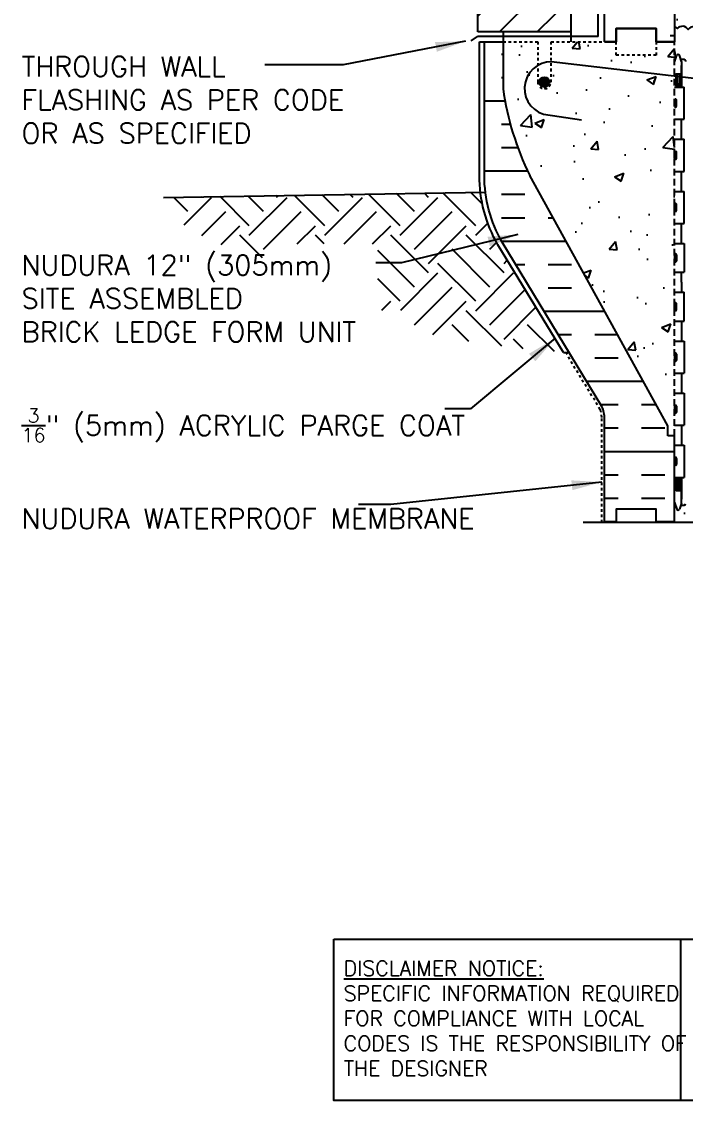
# Model space of a CAD drawing. Header units: inches. Extents: x 218.9 to 274.5, y 39.6 to 109.3.
# Drawn here: x 218.85 to 243.73, y 39.56 to 79.96 of the extents above; entities that cross this region are included whole.
import ezdxf

# ---------------------------------------------------------------- set-up
doc = ezdxf.new("R2010")
doc.units = ezdxf.units.IN
doc.header["$LTSCALE"] = 0.5
doc.header["$MEASUREMENT"] = 0
doc.linetypes.add('DASHED2', pattern=[0.375, 0.25, -0.125])
doc.linetypes.add('HIDDEN2', pattern=[0.1875, 0.125, -0.0625])
for name, color, linetype in [('HATCH', 12, 'Continuous'), ('Hidden2', 12, 'HIDDEN2'), ('line25', 2, 'Continuous'), ('LINE3', 3, 'Continuous'), ('LINE50', 5, 'Continuous'), ('LINE9', 9, 'Continuous'), ('TEXT', 4, 'Continuous'), ('Web_Edge', 9, 'Continuous')]:
    doc.layers.add(name, color=color, linetype=linetype)
doc.styles.add('DIM', font='romans.shx', dxfattribs={"width": 0.7})
doc.styles.add('ROMANS', font='romans.shx', dxfattribs={"height": 0.75})
doc.styles.get("Standard").update_dxf_attribs({"font": 'romans.shx', "height": 0.75})
doc.dimstyles.new('ext_12', dxfattribs={"dimscale": 12, "dimtxt": 0.09375, "dimasz": 0.09375, "dimexe": 0.09375, "dimexo": 0.0625, "dimgap": 0.0625, "dimtad": 1, "dimdec": 1, "dimzin": 3, "dimdsep": 46, "dimlunit": 4, "dimtxsty": 'DIM', "dimcen": 0.09, "dimdle": 0.09375, "dimclrt": 4, "dimadec": 0, "dimazin": 0, "dimtfac": 1, "dimtdec": 1, "dimtmove": 2, "dimatfit": 3, "dimfxl": 1, "dimfrac": 2, "dimtolj": 1, "dimtzin": 0, "dimarcsym": 0})
pattern_1 = [(49.99999999999999, (0, 0), (3.586300913003767, -0.3137606749129755), [0.375, -4.125]), (355, (0, 0), (-0.693756668065, 3.760960668500059), [0.3, -3.3]), (100.45144446, (0.298858405, -0.02614672), (2.89254423363556, 3.447199954843147), [0.3187009599999999, -3.505710559999999]), (46.18420000000001, (0, 1), (5.336206653357862, -0.8275964039653827), [0.5625, -6.1875]), (96.63563549, (0.444683725, 0.931033465), (4.673309728371142, 4.870593003872752), [0.47805171, -5.258568799999999]), (351.1841639899999, (0, 1), (4.673309725273866, 4.870593001349951), [0.45, -4.950000005]), (21, (0.5, 0.75), (2.984535260592308, -2.013094453326694), [0.375, -4.125]), (326.0000000000001, (0.5, 0.75), (1.216576659607909, 3.625750225234265), [0.3, -3.3]), (71.45144474, (0.74871127, 0.58224213), (4.201111883649856, 1.612655764031769), [0.31870095, -3.50571056]), (37.50000000000001, (0, 0), (0.06079927658645334, 1.664469269156557), [0, -3.26, 0, -3.35, 0, -3.3125]), (7.499999999999999, (0, 0), (1.315347687210743, 1.972058559411801), [0, -1.91, 0, -3.185, 0, -1.2625]), (327.5, (-1.115, 0), (2.669112180862045, -0.1127743586718988), [0, -1.25, 0, -3.9, 0, -5.175]), (317.5, (-1.615, 0), (2.915930846711931, 0.5005249116615886), [0, -1.625, 0, -2.59, 0, -3.675])]

msp = doc.modelspace()

# ---------------------------------------------------------------- hatches: boundary and pattern name
at = {"layer": 'HATCH'}
h = msp.add_hatch(dxfattribs=at)
h.set_pattern_fill('ANSI31', color=256, scale=8, style=0)
h.set_pattern_definition([(45, (145.1414514135328, -67.20772335434235), (-0.7071067811865475, 0.7071067811865476), [])])
h.paths.add_polyline_path([(239.444591536569, 81.81839651514055), (235.9445915365689, 81.81839651514055), (235.944591536569, 79.56839651514055), (239.444591536569, 79.56839651514055)])
h.paths.add_polyline_path([(239.4445915365689, 84.4433965151406), (235.9445915365689, 84.4433965151406), (235.9445915365689, 82.1933965151406), (239.444591536569, 82.1933965151406)])
h.paths.add_polyline_path([(239.444591536569, 87.06839651514066), (235.9445915365689, 87.0683965151406), (235.9445915365689, 84.8183965151406), (239.444591536569, 84.8183965151406)])
h.paths.add_polyline_path([(239.4445915365689, 89.69339651514066), (235.9445915365689, 89.69339651514066), (235.9445915365689, 87.44339651514066), (239.444591536569, 87.44339651514066)])
h.paths.add_polyline_path([(239.4445915365689, 92.31839651514066), (235.9445915365689, 92.31839651514066), (235.9445915365689, 90.06839651514066), (239.4445915365689, 90.06839651514069)])
h.paths.add_polyline_path([(239.4445915365689, 94.94339651514072), (235.9445915365689, 94.94339651514072), (235.9445915365689, 92.69339651514072), (239.444591536569, 92.69339651514075)])
h.paths.add_polyline_path([(239.444591536569, 97.56839651514072), (235.944591536569, 97.56839651514075), (235.9445915365689, 95.31839651514069), (239.4445915365689, 95.31839651514075)])
h.paths.add_polyline_path([(239.4445915365689, 100.1933965151407), (235.9445915365689, 100.1933965151407), (235.9445915365689, 97.94339651514072), (239.4445915365689, 97.94339651514072)])
h.paths.add_polyline_path([(239.4445915365689, 102.8183965151407), (235.9445915365689, 102.8183965151407), (235.9445915365689, 100.5683965151407), (239.444591536569, 100.5683965151408)])
h.paths.add_polyline_path([(239.4445915365689, 105.4433965151407), (235.9445915365689, 105.4433965151407), (235.9445915365689, 103.1933965151407), (239.4445915365689, 103.1933965151407)])
h.paths.add_polyline_path([(239.444591536569, 106.1933965151405), (235.9445915365689, 106.1933965151406), (235.9445915365689, 105.8183965151407), (239.4445915365689, 105.8183965151407)])
h = msp.add_hatch(dxfattribs=at)
h.set_pattern_fill('INSUL', color=256, scale=7, style=0)
h.set_pattern_definition([(0, (-2682.841990174915, -317.8161175475712), (0, 2.625), []), (0, (-2682.841990174915, -316.9411175475712), (0, 2.625), [0.875, -0.875]), (0, (-2682.841990174915, -316.0661175475712), (0, 2.625), [0.875, -0.875])])
h.paths.add_polyline_path([(240.694591536569, 79.19339651514049), (241.132091536569, 79.19339651514049), (241.132091536569, 79.69339651514049), (242.632091536569, 79.69339651514049), (242.632091536569, 79.19339651514049), (243.319591536569, 79.19339651514049), (243.319591536569, 97.19339651514049), (242.632091536569, 97.19339651514049), (242.632091536569, 97.69339651514049), (241.132091536569, 97.69339651514049), (241.132091536569, 97.19339651514049), (240.694591536569, 97.19339651514049)])
h = msp.add_hatch(dxfattribs=at)
h.set_pattern_fill('AR-CONC', color=256, scale=0.5)
h.set_pattern_definition(pattern_1)
h.paths.add_polyline_path([(251.5459225855831, 84.19887295166755, 0.9325150861376742), (251.5981124984431, 84.94522347744564), (251.7902834776383, 87.69339651514058), (243.8866158381149, 87.69339651514058, 0.2433069337959155), (243.6845441308109, 87.58597470158182), (243.6845441308109, 86.73839651513431), (243.6432843192588, 86.73839651513431), (243.6432843192589, 86.19339651514058), (243.3935128328833, 86.19339651514058), (243.3934763552072, 86.73839651513435), (243.319591536569, 86.73839651513437), (243.319591536569, 79.73059174471582, -0.3249626775368371), (243.426410319121, 79.69382037830259, -0.5205670499999971), (243.8330835824734, 79.65446281562463, -0.520567049999999), (244.2922305725863, 79.65446281562463, -0.5205670499999978), (244.8563257878956, 79.65446281562463, -0.5205670500000023), (245.341709930767, 79.65446281562463, -0.5205670499999988), (245.7352645212808, 79.6675819365786, -0.5205670499999985), (246.4174260558685, 79.6675819365786, -0.5205670500000017), (246.7847436865426, 79.6675819365786, -0.520567050000022), (246.9946395581787, 79.6675819365786, -0.520567049999985), (247.4275497813708, 79.6675819365786, -0.5205670500000068), (247.9522893640017, 79.6675819365786, -0.5205670500000008), (248.5163843863921, 79.6675819365786, -0.5205670499999944), (248.9492946095842, 79.6675819365786, -0.3967157403534153), (249.3685349771862, 79.75457023183493, -0.3967157403533861), (249.7877753447882, 79.6675819365786, -0.5205670499999914), (250.2206855679803, 79.6675819365786, -0.5205670500000094), (250.7847805903707, 79.6675819365786, -0.2781505432113872), (251.087159404631, 79.8016543512691, -0.5486211595601466), (251.257091536569, 80.06839651514049), (251.4209825020615, 82.41214651514052)])
h.paths.add_polyline_path([(255.0968994179207, 86.19339651514044), (255.0968994179207, 87.69339651514049), (252.8162980766892, 87.69339651514049), (252.8162980766892, 87.29561049948454), (252.7225480766892, 87.10811049948454), (252.6287980766892, 87.29561049948454), (252.6287980766892, 87.69339651514049), (251.7902834776383, 87.69339651514049), (251.5981124984431, 84.94522347744564, -0.9325150861376557), (251.5459225855831, 84.19887295166755), (251.4209825020615, 82.41214651514052), (252.866509620871, 82.56407753751877, 1.788289170655923)])
h = msp.add_hatch(dxfattribs=at)
h.set_pattern_fill('AR-CONC', color=256, scale=0.5)
h.set_pattern_definition(pattern_1)
edge = h.paths.add_edge_path()
edge.add_line((255.319591536569, 79.19339651514049), (256.007091536569, 79.19339651514049))
edge.add_line((256.007091536569, 79.19339651514049), (256.007091536569, 79.69339651514049))
edge.add_line((256.007091536569, 79.69339651514049), (251.257091536569, 79.69339651514049))
edge.add_arc((251.257091536569, 79.88089651514049), 0.1875, 205.0004180192371, 270, ccw=False)
edge.add_arc((251.0471503816862, 79.48386863056153), 0.3202943742912666, 82.824251783564, 144.9999999502544)
edge.add_arc((250.5027330791755, 79.4700901427415), 0.3443164346998355, 35.00000004974437, 144.9999999502556)
edge.add_arc((250.0042304563842, 79.51601843547495), 0.2642429000046217, 35.00000004974611, 144.9999999502539)
edge.add_arc((249.5319647934326, 79.48846145983485), 0.3122870208217665, 35.0000000497476, 121.5560274378828)
edge.add_arc((249.2051051609398, 79.48846145983487), 0.3122870208217544, 58.44397256211587, 144.9999999502545)
edge.add_arc((248.7328394979882, 79.51601843547495), 0.2642429000046216, 35.00000004974611, 144.9999999502539)
edge.add_arc((248.2343368751969, 79.4700901427415), 0.3443164346998355, 35.00000004974437, 144.9999999502556)
edge.add_arc((247.6899195726863, 79.48386863056153), 0.3202943742912818, 35.00000004974559, 144.9999999502573)
edge.add_arc((247.2110946697748, 79.51601843547495), 0.2642429000046217, 35.00000004974611, 144.9999999502539)
edge.add_arc((246.8896916223606, 79.59409660066346), 0.1281177732675432, 35.00000004973817, 144.9999999502545)
edge.add_arc((246.6010848712055, 79.5389826493833), 0.2242060149018102, 35.00000004974394, 144.9999999502561)
edge.add_arc((246.0763452885746, 79.42875461173976), 0.416382733680736, 35.00000004974422, 144.9999999502535)
edge.add_arc((245.5430802797257, 79.52323743035961), 0.2403541536518653, 36.90924476916371, 146.9092446696728)
edge.add_arc((245.0990178593313, 79.4845279974276), 0.2962723138826933, 35.00000004974701, 144.9999999502552)
edge.add_arc((244.574278180241, 79.45697095424592), 0.3443165524550401, 35.00000004974374, 144.9999999502563)
edge.add_arc((244.0626570775299, 79.4937137235159), 0.2802574891884703, 35.00000004974616, 144.9999999502572)
edge.add_arc((243.6159677197354, 79.53176375440664), 0.2493879657807069, 29.47216878940661, 139.4721686899124)
edge.add_arc((243.3476993431426, 79.63870635948082), 0.09608835938948261, 35.00000004973275, 107.0089098788663)
edge.add_line((243.319591536569, 79.73059174471582), (243.319591536569, 79.19339651514049))
edge.add_line((243.319591536569, 79.19339651514049), (243.319591536569, 78.43400783314748))
edge.add_line((243.319591536569, 78.43400783314748), (243.4045879166043, 78.69466339858981))
edge.add_arc((243.4545879166063, 78.66799673192794), 0.05666666666621055, 28.07248693555539, 151.9275130694076, ccw=False)
edge.add_line((243.5045879166061, 78.69466339859413), (243.5535009600842, 78.54466339859404))
edge.add_line((243.5535009600842, 78.54466339859404), (243.6795879166058, 78.54466339859414))
edge.add_arc((243.6795879166058, 78.49466339859413), 0.05000000000000426, 0, 90.00000000003263, ccw=False)
edge.add_line((243.7295879166058, 78.49466339859413), (243.7295879166058, 78.46466339859406))
edge.add_line((243.7295879166058, 78.46466339859406), (243.8295879166059, 78.46466339859411))
edge.add_line((243.8295879166059, 78.46466339859411), (243.8295904765303, 76.9753479116413))
edge.add_arc((244.0038728569019, 77.05160454012527), 0.1902351741811485, 203.6316092114497, 265.6964499066669)
edge.add_arc((243.9604207990891, 76.66384408726971), 0.2001991447122074, -7.107142558051521, 81.61995656524738, ccw=False)
edge.add_arc((244.5335935947323, 76.65820172805412), 0.3749999999999967, 182.9237073150973, 419.8675290212919)
edge.add_arc((244.8072446301566, 77.26314017322059), 0.2933208100657433, 25.798385280552225, 253.0731169486006, ccw=False)
edge.add_spline(control_points=[(245.0713304591981, 77.39079506939409), (245.1573355165405, 77.22418088434291), (245.4103411969226, 76.73404301858376), (245.6047267722121, 76.05315940496955), (245.9304316700414, 75.92264344383084)], knot_values=[0, 0, 0, 0, 0.5792108788750416, 1.703895643153065, 1.703895643156708, 1.703895643156708, 1.703895643156708], degree=3, periodic=0)
edge.add_spline(control_points=[(245.9304316700425, 75.92264344383041), (245.9800758509442, 75.90275010471133), (246.0343059855552, 75.89026576987516), (246.0910598328914, 75.88185871090589)], knot_values=[1.703895643153065, 1.703895643156708, 1.703895643156708, 1.703895643156708, 1.875320924960458, 1.875320924960458, 1.875320924960458, 1.875320924960458], degree=3, periodic=0)
edge.add_arc((246.1320935947328, 76.38017209662736), 0.5000000000000013, 265.2925830020609, 431.7936654900344)
edge.add_arc((246.4784266928586, 77.00492094739839), 0.2420270174843586, 90, 218.2327083470223, ccw=False)
edge.add_spline(control_points=[(246.4784266928586, 77.24694796488275), (246.5994012542591, 77.24892675190593), (247.4187204982884, 76.8975118458), (247.6638103579796, 76.45027986625841), (247.8032743876964, 76.17029563933687)], knot_values=[0.038125052948749, 0.038125052948749, 0.038125052948749, 0.038125052948749, 0.3206625196127232, 1.237397781307365, 1.237397781307365, 1.237397781307365, 1.237397781307365], degree=3, periodic=0)
edge.add_arc((248.2570935947328, 76.38017209662736), 0.4999999999999948, 204.8189889396849, 404.1875067120352)
edge.add_spline(control_points=[(248.6156248981173, 76.72867647894283), (248.5079965249169, 76.89164490581204), (248.1480132134633, 76.98230980709725), (248.0713459668777, 77.47787530204393), (248.6195053812339, 77.71372799052496), (249.0232989546275, 77.7422078185332), (249.3195935947328, 77.76310567562156)], knot_values=[0.2294066276059699, 0.2294066276059699, 0.2294066276059699, 0.2294066276059699, 0.8444317149509691, 1.128849112252439, 1.464330773214601, 2.389004302115073, 2.389004302115073, 2.389004302115073, 2.389004302115073], degree=3, periodic=0)
edge.add_spline(control_points=[(249.3195935947328, 77.76310567562156), (249.6158882348381, 77.7422078185332), (250.0196818082317, 77.71372799052496), (250.5678412225879, 77.47787530204393), (250.4911739760018, 76.98230980709725), (250.1311906645482, 76.89164490581204), (250.0235622913478, 76.72867647894283)], knot_values=[0.2294066276059699, 0.2294066276059699, 0.2294066276059699, 0.2294066276059699, 1.154080156506442, 1.489561817468604, 1.773979214770074, 2.389004302115073, 2.389004302115073, 2.389004302115073, 2.389004302115073], degree=3, periodic=0)
edge.add_arc((250.3820935947328, 76.38017209662736), 0.4999999999999944, 135.8124932882873, 335.1810110617067)
edge.add_spline(control_points=[(250.8359128017753, 76.17029563934992), (250.9753768314913, 76.45027986626903), (251.2204666911865, 76.89751184580417), (252.039785935206, 77.24892675190593), (252.1607604966065, 77.24694796488275)], knot_values=[0.03812505294874891, 0.03812505294874891, 0.03812505294874891, 0.03812505294874891, 0.9548603146291385, 1.237397781293113, 1.237397781293113, 1.237397781293113, 1.237397781293113], degree=3, periodic=0)
edge.add_arc((252.1607604966065, 77.00492094739839), 0.2420270174843586, -38.232708347086884, 90, ccw=False)
edge.add_arc((252.5070935947328, 76.38017209662736), 0.5000000000000013, 108.2063345100413, 274.7074169979358)
edge.add_spline(control_points=[(252.5481273565742, 75.88185871090589), (252.6048812039111, 75.89026576987534), (252.6591113385239, 75.902750104712), (252.7087555194269, 75.92264344383213)], knot_values=[1.703895643151128, 1.703895643151128, 1.703895643151128, 1.703895643151128, 1.875320924958521, 1.875320924960458, 1.875320924960458, 1.875320924960458], degree=3, periodic=0)
edge.add_spline(control_points=[(252.7087555194275, 75.92264344383236), (253.0344604172539, 76.05315940497256), (253.2288459925428, 76.73404301858432), (253.4818516729246, 77.22418088434291), (253.567856730267, 77.39079506939409)], knot_values=[0, 1.936895088761048e-12, 1.936895088761048e-12, 1.936895088761048e-12, 1.124684764278023, 1.703895643153065, 1.703895643153065, 1.703895643153065, 1.703895643153065], degree=3, periodic=0)
edge.add_arc((253.8319425593076, 77.2631401732208), 0.2933208100659868, -73.0731169485046, 154.2016147281303, ccw=False)
edge.add_arc((254.1055935947324, 76.65820172805412), 0.3750000000000581, 120.1324709786869, 357.0762926836749)
edge.add_arc((254.6787663903746, 76.66384408726613), 0.2001991447122073, 98.37879889519297, 187.1071425593348, ccw=False)
edge.add_arc((254.6353102161802, 77.05160454012527), 0.1902351741811485, 274.3060927981116, 336.3703143164844)
edge.add_line((254.8095951565331, 76.97535376267416), (254.8095951565321, 78.46466339859411))
edge.add_line((254.8095951565321, 78.46466339859411), (254.9095951565321, 78.46466339859406))
edge.add_line((254.9095951565321, 78.46466339859406), (254.9095951565321, 78.49466339859423))
edge.add_arc((254.9595951565321, 78.49466339859413), 0.05000000000000427, 89.99999999996737, 179.999999999886, ccw=False)
edge.add_line((254.9595951565322, 78.54466339859414), (255.0856821130537, 78.54466339859404))
edge.add_line((255.0856821130537, 78.54466339859404), (255.1345951565319, 78.69466339859413))
edge.add_arc((255.1845951565316, 78.66799673192794), 0.05666666666621055, 28.072486930592277, 151.9275130644446, ccw=False)
edge.add_line((255.2345951565337, 78.69466339858981), (255.319591536569, 78.4340078331473))
edge.add_line((255.319591536569, 78.4340078331473), (255.319591536569, 79.19339651514049))
h = msp.add_hatch(dxfattribs=at)
h.set_pattern_fill('INSUL', color=256, scale=7, style=0)
h.set_pattern_definition([(0, (-2759.171174118017, -361.3888839534065), (0, 2.625), []), (0, (-2759.171174118017, -360.5138839534065), (0, 2.625), [0.875, -0.875]), (0, (-2759.171174118017, -359.6388839534065), (0, 2.625), [0.875, -0.875])])
h.paths.add_polyline_path([(237.8945915365688, 74.19339651514055, -0.0795791067839555), (236.8945915365688, 77.44339651514055), (236.8945915365688, 79.19339651514055), (236.194591536569, 79.19339651514055), (236.194591536569, 74.19339651514055, 0.1316524975873954), (236.8644645176468, 71.69339651514055), (240.6024699394032, 65.54339651514069, -0.1043800181721882), (240.6945915365694, 65.06839651514066), (240.694591536569, 61.19339651514066), (241.132091536569, 61.19339651514066), (241.132091536569, 61.69339651514066), (242.632091536569, 61.69339651514066), (242.632091536569, 61.19339651514066), (243.319591536569, 61.19339651514066), (243.319591536569, 64.44339651514066), (243.069591536569, 64.44339651514066), (243.069591536569, 64.81839651514066)])
h = msp.add_hatch(dxfattribs=at)
h.set_pattern_fill('AR-CONC', color=256, scale=0.5)
h.set_pattern_definition(pattern_1)
h.paths.add_polyline_path([(243.069591536569, 64.81839651514066), (243.069591536569, 64.44339651514066), (243.319591536569, 64.44339651514066), (243.319591536569, 77.91287033484859), (238.9096324584541, 78.42714441960791, 0.05420289718223049), (238.694591536569, 78.44927288635928), (238.694591536569, 77.69339651514055, -1), (238.194591536569, 77.69339651514055), (238.194591536569, 79.19339651514055), (236.8945915365688, 79.19339651514055), (236.8945915365688, 77.443396515141, 0.07957910678399616), (237.8945915365694, 74.19339651513941)])
h.paths.add_polyline_path([(243.319591536569, 77.91287033484859), (243.319591536569, 79.19339651514049), (242.632091536569, 79.19339651514049), (242.632091536569, 78.69339651514046), (241.132091536569, 78.69339651514046), (241.132091536569, 79.19339651514049), (240.694591536569, 79.19339651514049), (238.694591536569, 79.19339651514055), (238.694591536569, 78.44927288635928, -0.05420289718222974), (238.9096324584541, 78.42714441960791)], flags=17)
h = msp.add_hatch(dxfattribs=at)
h.set_pattern_fill('EARTH', color=256, scale=8, angle=45, style=0)
h.set_pattern_definition([(45, (132.2771542036946, -5.471563619787588), (2.220446049250313e-16, 2.82842712474619), [2, -2]), (45, (131.7468241178047, -4.941233533897673), (2.220446049250313e-16, 2.82842712474619), [2, -2]), (45, (131.2164940319148, -4.410903448007772), (2.220446049250313e-16, 2.82842712474619), [2, -2]), (135, (131.2164940319148, -4.057350057414496), (-2.82842712474619, 4.440892098500626e-16), [2, -2]), (135, (131.7468241178047, -3.527019971524581), (-2.82842712474619, 4.440892098500626e-16), [2, -2]), (135, (132.2771542036946, -2.996689885634666), (-2.82842712474619, 4.440892098500626e-16), [2, -2])])
h.paths.add_polyline_path([(232.4680916578833, 73.50563457896654), (223.7516935442178, 73.36036127707213), (223.9307979165662, 73.1848421241804), (224.1121591572345, 73.01466523143408), (224.2958255441502, 72.85042535522611), (224.4818453552431, 72.69271725194945), (224.6702668684418, 72.54213567799756), (224.8611383616775, 72.39927538976288), (225.0545081128773, 72.26473114363894), (225.2504243999726, 72.13909769601834), (225.4488733959493, 72.02275665856412), (225.6495928540213, 71.91523706401482), (225.8522584224618, 71.815854800378), (226.0565457495422, 71.72392575566217), (226.2621304835352, 71.63876581787555), (226.4686882727111, 71.55969087502582), (226.6758947653429, 71.48601681512154), (226.8834256097029, 71.4170595261706), (227.0910465517456, 71.35194886579337), (227.2988837281536, 71.28907057006266), (227.5071533733044, 71.22662434466237), (227.7160717215534, 71.16280989527907), (227.9258550072763, 71.09582692759643), (228.0054106422465, 71.0686807236561)])
edge = h.paths.add_edge_path()
edge.add_line((232.2068239737328, 69.1467261368162), (233.5782666211122, 69.14672613681618))
edge.add_line((233.5782666211122, 69.14672613681618), (233.5782666211122, 68.40922239733469))
edge.add_line((233.5782666211122, 68.40922239733469), (233.8476491472074, 68.33169525200553))
edge.add_line((233.8476491472074, 68.33169525200553), (234.5506320425136, 68.16610658089475))
edge.add_line((234.5506320425136, 68.16610658089475), (235.4059953339714, 68.00388263045217))
edge.add_line((235.4059953339714, 68.00388263045217), (236.4405178601815, 67.84780889904756))
edge.add_line((236.4405178601815, 67.84780889904756), (237.6809784597424, 67.70067088505066))
edge.add_line((237.6809784597424, 67.70067088505066), (239.1541559712564, 67.56525408683127))
edge.add_line((239.1541559712564, 67.56525408683127), (236.703151487656, 71.59779975581507))
edge.add_arc((241.194591536569, 74.19339651514056), 5.187500000000017, 186.9548808100627, 210.0235556856304, ccw=False)
edge.add_line((236.0452621297668, 73.56525408683127), (232.4680916578833, 73.50563457896654))
edge.add_line((232.4680916578833, 73.50563457896654), (229.0348852175093, 71.63084997266586))
edge.add_line((229.0348852175093, 71.63084997266586), (232.2068239737328, 71.63084997266586))
edge.add_line((232.2068239737328, 71.63084997266586), (232.2068239737328, 69.1467261368162))
h = msp.add_hatch(dxfattribs=at)
h.set_pattern_fill('AR-CONC', color=256, scale=0.5)
h.set_pattern_definition(pattern_1)
edge = h.paths.add_edge_path()
edge.add_arc((254.6353102161802, 63.33518849015572), 0.1902351741811485, 23.62968568313228, 85.69390720185372)
edge.add_arc((254.6787663903746, 63.72294894301486), 0.2001991447122073, 172.8928574406632, 261.6212011048401, ccw=False)
edge.add_arc((254.1055935947324, 63.72859130222686), 0.3750000000000551, 2.923707316327334, 239.8675290213174)
edge.add_arc((253.8319425593076, 63.12365285706018), 0.2933208100659869, -154.20161472812913, 73.07311694849892, ccw=False)
edge.add_spline(control_points=[(253.567856730267, 62.9959979608869), (253.4818516729246, 63.16261214593807), (253.2288459925428, 63.65275001169667), (253.0344604172539, 64.33363362530844), (252.7087555194275, 64.46414958644863)], knot_values=[0, 0, 0, 0, 0.5792108788750416, 1.703895643151128, 1.703895643151128, 1.703895643151128, 1.703895643153065], degree=3, periodic=0)
edge.add_spline(control_points=[(252.7087555194269, 64.46414958644885), (252.6591113385239, 64.48404292556897), (252.6048812039111, 64.49652726040564), (252.5481273565742, 64.5049343193751)], knot_values=[1.703895643151128, 1.703895643151128, 1.703895643151128, 1.703895643153065, 1.875320924960458, 1.875320924960458, 1.875320924960458, 1.875320924960458], degree=3, periodic=0)
edge.add_arc((252.5070935947328, 64.00662093365362), 0.5000000000000014, 85.29258300206416, 251.7936654899587)
edge.add_arc((252.1607604966065, 63.38187208288259), 0.2420270174843579, -90, 38.232708347086884, ccw=False)
edge.add_spline(control_points=[(252.1607604966065, 63.13984506539823), (252.039785935206, 63.13786627837506), (251.2204666911865, 63.48928118447682), (250.9753768314913, 63.93651316401193), (250.8359128017753, 64.21649739093107)], knot_values=[0.038125052948749, 0.038125052948749, 0.038125052948749, 0.038125052948749, 0.3206625196127232, 1.237397781293113, 1.237397781293113, 1.237397781293113, 1.237397781293113], degree=3, periodic=0)
edge.add_arc((250.3820935947328, 64.00662093365362), 0.4999999999999942, 24.81898893819996, 224.1875067117121)
edge.add_spline(control_points=[(250.0235622913478, 63.65811655133815), (250.1311906645482, 63.49514812446894), (250.4911739760018, 63.40448322318373), (250.5678412225879, 62.90891772823706), (250.0196818082317, 62.67306503975603), (249.6158882348381, 62.64458521174778), (249.3195935947328, 62.62368735465942)], knot_values=[0.2294066276059699, 0.2294066276059699, 0.2294066276059699, 0.2294066276059699, 0.8444317149509691, 1.128849112252439, 1.464330773214601, 2.389004302115073, 2.389004302115073, 2.389004302115073, 2.389004302115073], degree=3, periodic=0)
edge.add_spline(control_points=[(249.3195935947328, 62.62368735465942), (249.0232989546275, 62.64458521174778), (248.6195053812339, 62.67306503975603), (248.0713459668777, 62.90891772823706), (248.1480132134633, 63.40448322318373), (248.5079965249169, 63.49514812446894), (248.6156248981173, 63.65811655133815)], knot_values=[0.2294066276059699, 0.2294066276059699, 0.2294066276059699, 0.2294066276059699, 1.154080156506442, 1.489561817468604, 1.773979214770074, 2.389004302115073, 2.389004302115073, 2.389004302115073, 2.389004302115073], degree=3, periodic=0)
edge.add_arc((248.2570935947328, 64.00662093365362), 0.4999999999999942, 315.8124932879654, 515.1810110603384)
edge.add_spline(control_points=[(247.8032743876964, 64.21649739094416), (247.6638103579797, 63.93651316402261), (247.4187204982885, 63.489281184481), (246.5994012542591, 63.13786627837506), (246.4784266928586, 63.13984506539823)], knot_values=[0.03812505294874891, 0.03812505294874891, 0.03812505294874891, 0.03812505294874891, 0.9548603146434388, 1.237397781307413, 1.237397781307413, 1.237397781307413, 1.237397781307413], degree=3, periodic=0)
edge.add_arc((246.4784266928586, 63.38187208288259), 0.2420270174843578, 141.7672916529764, 270, ccw=False)
edge.add_arc((246.1320935947328, 64.00662093365362), 0.5000000000000012, 288.2063345099659, 454.7074169979425)
edge.add_spline(control_points=[(246.0910598328914, 64.5049343193751), (246.0343059855552, 64.49652726040581), (245.9800758509442, 64.48404292556965), (245.9304316700425, 64.46414958645057)], knot_values=[1.703895643153065, 1.703895643153065, 1.703895643153065, 1.703895643153065, 1.875320924956815, 1.875320924956815, 1.875320924956815, 1.875320924960458], degree=3, periodic=0)
edge.add_spline(control_points=[(245.9304316700414, 64.46414958645015), (245.6047267722121, 64.33363362531144), (245.4103411969226, 63.65275001169722), (245.1573355165405, 63.16261214593807), (245.0713304591981, 62.9959979608869)], knot_values=[0, 0, 0, 3.643751966819764e-12, 1.124684764281667, 1.703895643156708, 1.703895643156708, 1.703895643156708, 1.703895643156708], degree=3, periodic=0)
edge.add_arc((244.8072446301566, 63.12365285706039), 0.2933208100657463, 106.92688305139939, 334.2016147194466, ccw=False)
edge.add_arc((244.5335935947323, 63.72859130222686), 0.3749999999999956, 300.132470978708, 537.0762926849158)
edge.add_arc((243.9604207990891, 63.72294894301127), 0.2001991447122034, -81.61995656525522, 7.107142558027192, ccw=False)
edge.add_arc((244.0038728569019, 63.33518849015573), 0.190235174181144, 94.30355009334184, 156.368369114962)
edge.add_line((243.8295905053764, 63.41144518456645), (243.8295879166059, 61.92212963168687))
edge.add_line((243.8295879166059, 61.92212963168687), (243.729587916606, 61.92212963168693))
edge.add_line((243.729587916606, 61.92212963168693), (243.7295879166058, 61.89212963168685))
edge.add_arc((243.6795879166058, 61.89212963168685), 0.05000000000000426, -90.00000000003263, 0, ccw=False)
edge.add_line((243.6795879166058, 61.84212963168684), (243.5535009600842, 61.84212963168694))
edge.add_line((243.5535009600842, 61.84212963168694), (243.5045879166059, 61.69212963168654))
edge.add_arc((243.4545879166063, 61.71879629835293), 0.05666666666621056, 208.0724869308113, 331.927513064213, ccw=False)
edge.add_line((243.4045879166044, 61.69212963169088), (243.319591536569, 61.95278519713342))
edge.add_line((243.319591536569, 61.95278519713342), (243.319591536569, 61.19328315030739))
edge.add_line((243.319591536569, 61.19328315030739), (248.5177533142337, 61.19328315030739))
edge.add_line((248.5177533142337, 61.19328315030739), (249.5177533142337, 60.19328315030739))
edge.add_line((249.5177533142337, 60.19328315030739), (249.5177533142337, 61.19328315030739))
edge.add_line((249.5177533142337, 61.19328315030739), (249.5177533142337, 62.19328315030739))
edge.add_line((249.5177533142337, 62.19328315030739), (250.5177533142337, 61.19328315030739))
edge.add_line((250.5177533142337, 61.19328315030739), (255.319591536569, 61.19328315030739))
edge.add_line((255.319591536569, 61.19328315030739), (255.319591536569, 61.9527851971336))
edge.add_line((255.319591536569, 61.9527851971336), (255.2345951565335, 61.69212963169088))
edge.add_arc((255.1845951565316, 61.71879629835293), 0.05666666666621055, 208.072486935787, 331.92751306918876, ccw=False)
edge.add_line((255.134595156532, 61.69212963168654), (255.0856821130537, 61.84212963168694))
edge.add_line((255.0856821130537, 61.84212963168694), (254.9595951565322, 61.84212963168684))
edge.add_arc((254.9595951565321, 61.89212963168685), 0.05000000000000427, 180.0000000003257, 270.00000000003257, ccw=False)
edge.add_line((254.9095951565321, 61.89212963168657), (254.909595156532, 61.92212963168693))
edge.add_line((254.909595156532, 61.92212963168693), (254.8095951565321, 61.92212963168687))
edge.add_line((254.8095951565321, 61.92212963168687), (254.8095951565336, 63.41143926760567))
at = {"layer": 'LINE3'}
msp.add_hatch(color=256, dxfattribs=at).paths.add_polyline_path([(238.257091536569, 77.69339651514055, 1), (238.632091536569, 77.69339651514055, 1)])

# ---------------------------------------------------------------- linework, layer by layer
at = {"layer": 'HATCH'}
msp.add_lwpolyline([(249.3685349771862, 79.75457023183493, 0.3967157403534096), (248.9492946095842, 79.6675819365786, 0.52056705), (248.5163843863921, 79.6675819365786, 0.52056705), (247.9522893640017, 79.6675819365786, 0.52056705), (247.4275497813708, 79.6675819365786, 0.52056705), (246.9946395581787, 79.6675819365786, 0.52056705), (246.7847436865426, 79.6675819365786, 0.52056705), (246.4174260558685, 79.6675819365786, 0.52056705), (245.7352645212808, 79.6675819365786, 0.52056705), (245.341709930767, 79.65446281562463, 0.52056705), (244.8563257878956, 79.65446281562463, 0.52056705), (244.2922305725863, 79.65446281562463, 0.52056705), (243.8330835824734, 79.65446281562463, 0.52056705), (243.426410319121, 79.69382037830259, 0.3249626775368322), (243.319591536569, 79.73059174471582, 0.3249626775368322)], format="xyb", dxfattribs=at)
at = {"layer": 'Hidden2', "color": 9}
msp.add_line((236.8945915365688, 79.19339651514055), (238.194591536569, 79.19339651514055), dxfattribs=at)
at = {"layer": 'Hidden2'}
for p, q in [((236.8945915365688, 79.19339651514055), (238.194591536569, 79.19339651514055)), ((238.194591536569, 79.19339651514055), (238.194591536569, 77.69339651514055)), ((238.694591536569, 77.69339651514055), (238.694591536569, 79.19339651514055)), ((238.694591536569, 79.19339651514055), (240.694591536569, 79.19339651514049))]:
    msp.add_line(p, q, dxfattribs=at)
at = {"layer": 'Hidden2', "ltscale": 4}
msp.add_line((243.319591536569, 64.44339651514066), (243.319591536569, 79.19339651514038), dxfattribs=at)
at = {"layer": 'Hidden2'}
msp.add_lwpolyline([(240.694591536569, 79.19339651514049), (241.132091536569, 79.19339651514049), (241.132091536569, 79.69339651514049), (242.632091536569, 79.69339651514049), (242.632091536569, 79.19339651514049), (243.319591536569, 79.19339651514049)], dxfattribs=at)
msp.add_arc((238.444591536569, 77.69339651514055), 0.25, 180, 0, dxfattribs=at)
at = {"layer": 'line25'}
for p, q in [((243.319591536569, 97.19339651514049), (243.319591536569, 79.19339651514049)), ((239.444591536569, 79.19339651514049), (239.444591536569, 92.31839651514069)), ((235.944591536569, 79.56839651514055), (235.9445915365689, 81.81839651514055)), ((239.444591536569, 79.56839651514058), (235.944591536569, 79.56839651514055)), ((236.8945915365688, 79.56839651514055), (236.8945915365688, 79.19339651514055)), ((236.8945915365688, 79.19339651514055), (236.8945915365688, 77.44339651514055)), ((243.319591536569, 77.49839651513425), (243.6845441308109, 77.49839651513425)), ((243.6845441308109, 76.29839651513426), (243.6845441308109, 77.4983965151343)), ((243.319591536569, 76.9533965151344), (243.3195951565325, 76.9533965151344)), ((243.319591536569, 76.84339651513439), (243.3195951565325, 76.84339651513439)), ((243.319595156532, 76.78839651513438), (243.319595156532, 77.00839651513424)), ((243.359595156532, 77.04839651513426), (243.3595951565329, 77.04839651513431)), ((243.399595156532, 76.78839651513432), (243.3995951565329, 77.00839651513424)), ((243.359595156532, 76.74839651513436), (243.359595156532, 76.7483965151343)), ((243.319591536569, 76.29839651513426), (243.6845441308109, 76.2983965151342)), ((243.319591536569, 75.54839651513426), (243.6845441308109, 75.54839651513426)), ((243.6845441308109, 74.34839651513427), (243.6845441308109, 75.54839651513431)), ((243.319591536569, 75.00339651513447), (243.3195951565325, 75.00339651513441)), ((243.319591536569, 74.8933965151344), (243.3195951565325, 74.8933965151344)), ((243.319595156532, 74.83839651513439), (243.319595156532, 75.05839651513425)), ((243.359595156532, 75.09839651513427), (243.3595951565329, 75.09839651513433)), ((243.359595156532, 74.79839651513437), (243.359595156532, 74.79839651513431)), ((243.399595156532, 74.83839651513433), (243.3995951565329, 75.05839651513425)), ((243.319591536569, 74.34839651513427), (243.6845441308109, 74.34839651513421)), ((243.069591536569, 64.81839651514066), (237.8945915365688, 74.19339651514055)), ((243.319591536569, 73.59839651513421), (243.6845441308109, 73.59839651513421)), ((243.6845441308109, 72.39839651513422), (243.6845441308109, 73.59839651513427)), ((243.359595156532, 73.14839651513422), (243.3595951565329, 73.14839651513428)), ((243.319591536569, 73.05339651513437), (243.3195951565325, 73.05339651513437)), ((243.319591536569, 72.94339651513435), (243.3195951565325, 72.94339651513435)), ((243.319595156532, 72.88839651513435), (243.319595156532, 73.1083965151342)), ((243.359595156532, 72.84839651513433), (243.359595156532, 72.84839651513427)), ((243.399595156532, 72.88839651513429), (243.3995951565329, 73.1083965151342)), ((243.319591536569, 72.39839651513422), (243.6845441308109, 72.39839651513417)), ((243.319591536569, 71.64839651513422), (243.6845441308109, 71.64839651513428)), ((243.6845441308109, 71.64839651513422), (243.6845441308109, 70.56839651513418)), ((243.319591536569, 71.16339651513421), (243.3195951565325, 71.16339651513421)), ((243.319595156532, 71.21839651513422), (243.319595156532, 70.99839651513436)), ((243.359595156532, 71.25839651513424), (243.359595156532, 71.2583965151343)), ((243.399595156532, 71.21839651513427), (243.3995951565329, 70.99839651513436)), ((243.319591536569, 71.0533965151342), (243.3195951565325, 71.0533965151342)), ((243.359595156532, 70.95839651513434), (243.3595951565329, 70.95839651513428)), ((243.319591536569, 70.56839651513424), (243.6845441308109, 70.56839651513424)), ((243.319591536569, 69.81839651513424), (243.6845441308109, 69.81839651513424)), ((243.6845441308109, 68.73839651513426), (243.6845441308109, 69.8183965151343)), ((243.319591536569, 69.33339651513428), (243.3195951565325, 69.33339651513428)), ((243.319591536569, 69.22339651513427), (243.3195951565325, 69.22339651513427)), ((243.319595156532, 69.16839651513426), (243.319595156532, 69.38839651513412)), ((243.359595156532, 69.42839651513414), (243.3595951565329, 69.4283965151342)), ((243.359595156532, 69.12839651513424), (243.359595156532, 69.12839651513418)), ((243.399595156532, 69.1683965151342), (243.3995951565329, 69.38839651513412)), ((243.319591536569, 68.73839651513426), (243.6845441308109, 68.7383965151342)), ((243.319591536569, 67.98839651513426), (243.6845441308109, 67.98839651513431)), ((243.6845441308109, 67.98839651513426), (243.6845441308109, 66.78839651513421)), ((243.319595156532, 67.49839651513413), (243.319595156532, 67.27839651513428)), ((243.359595156532, 67.53839651513415), (243.359595156532, 67.53839651513421)), ((243.399595156532, 67.49839651513419), (243.3995951565329, 67.27839651513428)), ((243.319591536569, 67.44339651513413), (243.3195951565325, 67.44339651513413)), ((243.319591536569, 67.33339651513411), (243.3195951565325, 67.33339651513411)), ((243.359595156532, 67.23839651513426), (243.3595951565329, 67.2383965151342)), ((243.319591536569, 66.78839651513427), (243.6845441308109, 66.78839651513427)), ((243.319591536569, 66.03839651513421), (243.6845441308109, 66.03839651513427)), ((243.6845441308109, 66.03839651513421), (243.6845441308109, 64.83839651513416)), ((243.319591536569, 65.49339651513408), (243.3195951565325, 65.49339651513408)), ((243.319595156532, 65.54839651513409), (243.319595156532, 65.32839651513423)), ((243.399595156532, 65.54839651513414), (243.3995951565329, 65.32839651513423)), ((243.319591536569, 65.38339651513407), (243.3195951565325, 65.38339651513407)), ((243.359595156532, 65.28839651513421), (243.3595951565329, 65.28839651513415)), ((243.069591536569, 64.44339651514066), (243.069591536569, 64.81839651514066)), ((243.319591536569, 64.83839651513422), (243.6845441308109, 64.83839651513422)), ((243.319591536569, 64.44339651514066), (243.069591536569, 64.44339651514066)), ((243.319591536569, 61.19339651514066), (243.319591536569, 64.44339651514066)), ((243.319591536569, 64.08839651513422), (243.6845441308109, 64.08839651513428)), ((243.6845441308109, 64.08839651513422), (243.6845441308109, 62.88839651513418)), ((243.319591536569, 63.54339651513409), (243.3195951565325, 63.54339651513409)), ((243.319591536569, 63.43339651513408), (243.3195951565325, 63.43339651513408)), ((243.319595156532, 63.5983965151341), (243.319595156532, 63.37839651513424)), ((243.359595156532, 63.63839651513412), (243.359595156532, 63.63839651513418)), ((243.399595156532, 63.59839651513416), (243.3995951565329, 63.37839651513424)), ((243.359595156532, 63.33839651513422), (243.3595951565329, 63.33839651513416)), ((243.319591536569, 62.88839651513423), (243.6845441308109, 62.88839651513423))]:
    msp.add_line(p, q, dxfattribs=at)
for centre, radius, start, end in [((247.5398998318059, 78.94002983675195), 10.75, 188.0028121455202, 206.2026457925793), ((243.359595156532, 77.00839651513424), 0.04, 89.99999999992184, 180), ((243.359595156532, 76.78839651513432), 0.04, 179.9999999999121, 270.0000000000521), ((243.3595951565329, 77.0083965151343), 0.04, 359.999999999899, 90), ((243.359595156532, 76.78839651513432), 0.04, 270, 0), ((243.359595156532, 75.05839651513425), 0.04, 89.99999999992184, 180), ((243.359595156532, 74.83839651513433), 0.04, 179.9999999999121, 270.0000000000521), ((243.3595951565329, 75.0583965151343), 0.04, 359.999999999899, 90), ((243.359595156532, 74.83839651513433), 0.04, 270, 0), ((243.359595156532, 73.1083965151342), 0.04, 89.99999999992184, 180), ((243.3595951565329, 73.10839651513426), 0.04, 359.999999999899, 90), ((243.359595156532, 72.88839651513429), 0.04, 179.9999999999121, 270.0000000000521), ((243.359595156532, 72.88839651513429), 0.04, 270, 0), ((243.359595156532, 71.21839651513427), 0.04, 89.99999999994789, 180.0000000000879), ((243.359595156532, 71.21839651513427), 0.04, 0, 90), ((243.359595156532, 70.99839651513436), 0.04, 180, 270.0000000000782), ((243.3595951565329, 70.9983965151343), 0.04, 270, 1.009635278083779e-10), ((243.359595156532, 69.38839651513412), 0.04, 89.99999999992184, 180), ((243.359595156532, 69.1683965151342), 0.04, 179.9999999999121, 270.0000000000521), ((243.3595951565329, 69.38839651513418), 0.04, 359.999999999899, 90), ((243.359595156532, 69.1683965151342), 0.04, 270, 0), ((243.359595156532, 67.49839651513419), 0.04, 89.99999999994789, 180.0000000000879), ((243.359595156532, 67.49839651513419), 0.04, 0, 90), ((243.359595156532, 67.27839651513428), 0.04, 180, 270.0000000000782), ((243.3595951565329, 67.27839651513422), 0.04, 270, 1.009635278083779e-10), ((243.359595156532, 65.54839651513414), 0.04, 89.99999999994789, 180.0000000000879), ((243.359595156532, 65.54839651513414), 0.04, 0, 90), ((243.359595156532, 65.32839651513423), 0.04, 180, 270.0000000000782), ((243.3595951565329, 65.32839651513417), 0.04, 270, 1.009635278083779e-10), ((243.359595156532, 63.59839651513416), 0.04, 89.99999999994789, 180.0000000000879), ((243.359595156532, 63.59839651513416), 0.04, 0, 90), ((243.359595156532, 63.37839651513424), 0.04, 180, 270.0000000000782), ((243.3595951565329, 63.37839651513418), 0.04, 270, 1.009635278083779e-10)]:
    msp.add_arc(centre, radius, start, end, dxfattribs=at)
at = {"layer": 'LINE3'}
for p, q in [((252.4731650811335, 76.84541243478108), (238.9096324584541, 78.42714441960791)), ((238.4077791758097, 76.49304521617606), (239.8323306459901, 76.27283100683445))]:
    msp.add_line(p, q, dxfattribs=at)
msp.add_circle((238.444591536569, 77.69339651514055), 0.1875, dxfattribs=at)
msp.add_arc((238.7003487363228, 77.44928945917111), 1, 77.9196201556219, 252.9881453476955, dxfattribs=at)
at = {"layer": 'LINE50'}
for p, q in [((240.694591536569, 79.19339651514049), (240.694591536569, 97.19339651514049)), ((224.167380181941, 73.36728938770086), (236.2338078283229, 73.56839651514055))]:
    msp.add_line(p, q, dxfattribs=at)
for points in [[(240.694591536569, 79.19339651514049), (241.132091536569, 79.19339651514049), (241.132091536569, 79.69339651514049), (242.632091536569, 79.69339651514049), (242.632091536569, 79.19339651514049), (243.319591536569, 79.19339651514049)], [(243.319591536569, 79.19339651514049), (242.632091536569, 79.19339651514049), (242.632091536569, 79.69339651514049), (241.132091536569, 79.69339651514049), (241.132091536569, 79.19339651514049), (240.694591536569, 79.19339651514049)], [(243.319591536569, 61.19339651514066), (242.632091536569, 61.19339651514066), (242.632091536569, 61.69339651514066), (241.132091536569, 61.69339651514066), (241.132091536569, 61.19339651514066), (240.694591536569, 61.19339651514066)]]:
    msp.add_lwpolyline(points, dxfattribs=at)
msp.add_lwpolyline([(240.694591536569, 61.19339651514066), (240.6945915365694, 65.06839651514066, 0.1043800181721882), (240.6024699394032, 65.54339651514069), (236.8644645176468, 71.69339651514055, -0.1316524975873954), (236.194591536569, 74.19339651514055), (236.194591536569, 79.19339651514055), (236.8945915365688, 79.19339651514055)], format="xyb", dxfattribs=at)
at = {"layer": 'LINE9'}
for p, q in [((240.4601510262963, 79.39775226323844), (240.4601510262962, 83.92030158559821)), ((235.6946307724437, 79.23016434116711), (235.9376017039365, 79.39775226323856)), ((240.4601510262963, 79.39775226323844), (235.9376017039365, 79.39775226323856)), ((236.007091536569, 79.19339651514055), (236.194591536569, 79.19339651514055)), ((239.1541559712564, 67.56525408683127), (239.3735732621676, 67.56525408683127)), ((248.5177533142337, 61.19328315030739), (239.9009203038424, 61.19328315030739))]:
    msp.add_line(p, q, dxfattribs=at)
msp.add_lwpolyline([(239.1541559712564, 67.56525408683127), (236.703151487656, 71.59779975581507, -0.1317570615111504), (236.007091536569, 74.19339651514055), (236.007091536569, 79.19339651514055)], format="xyb", dxfattribs=at)
at = {"layer": 'LINE9', "linetype": 'DASHED2', "ltscale": 0.15}
msp.add_lwpolyline([(242.632091536569, 79.19339651514046), (242.632091536569, 79.19339651514046), (242.632091536569, 78.69339651514046), (241.132091536569, 78.69339651514046), (241.132091536569, 79.19339651514046), (241.132091536569, 79.19339651514046)], dxfattribs=at)
at = {"layer": 'LINE9', "linetype": 'HIDDEN2'}
msp.add_lwpolyline([(240.5909150918986, 61.1931697854743), (240.590915091899, 65.1295788616765, 0.097368861961691), (240.5376589590329, 65.43223036553387), (239.2411948557898, 67.56525408683127)], format="xyb", dxfattribs=at)
at = {"layer": 'TEXT'}
msp.add_lwpolyline([(230.5569753275727, 45.59346479084519), (243.5404811545276, 45.59346479084519), (243.5404811545276, 39.55542257956188), (230.5569753275727, 39.55542257956188)], close=True, dxfattribs=at)
msp.add_lwpolyline([(243.5404811545276, 45.59346479084519), (261.2010134840658, 45.59346479084519), (261.2010134840658, 39.55542257956188), (243.5404811545276, 39.55542257956188)], dxfattribs=at)
at = {"layer": 'Web_Edge'}
for p, q in [((243.3195915365689, 78.4340078331473), (243.4045879166057, 78.69466339859413)), ((243.5795879166059, 78.46466339859411), (243.5045879166061, 78.69466339859413)), ((243.5535009600841, 78.54466339859404), (243.6795879166058, 78.54466339859415)), ((243.5795879166059, 78.46466339859349), (243.5795879166058, 77.49839651513425)), ((243.7295879166058, 78.49466339859414), (243.7295879166058, 78.46466339859406)), ((243.5795879166059, 61.9221296316875), (243.5795879166058, 62.88839651513423)), ((243.3195915365689, 61.95278519713359), (243.4045879166057, 61.69212963168685)), ((243.5795879166059, 61.92212963168687), (243.5045879166061, 61.69212963168685)), ((243.5535009600841, 61.84212963168694), (243.6795879166058, 61.84212963168683))]:
    msp.add_line(p, q, dxfattribs=at)
for points in [[(243.5295879166061, 77.55466339859403), (243.3795879166061, 77.55466339859403), (243.3795879166061, 77.99466339859403), (243.5295879166061, 77.99466339859403)], [(243.4895879166062, 77.61466339859403), (243.419587916606, 77.61466339859403), (243.419587916606, 77.99466339859403), (243.4895879166062, 77.99466339859403)], [(243.5295879166061, 62.83212963168695), (243.3795879166061, 62.83212963168695), (243.3795879166061, 62.39212963168696), (243.5295879166061, 62.39212963168696)], [(243.4895879166062, 62.77212963168695), (243.419587916606, 62.77212963168695), (243.419587916606, 62.39212963168696), (243.4895879166062, 62.39212963168696)]]:
    msp.add_lwpolyline(points, close=True, dxfattribs=at)
for points in [[(243.5795879166059, 77.49839651513425), (243.5795879166059, 78.31466339859413)], [(243.5795879166059, 75.54839651513426), (243.5795879166059, 76.2983965151342)], [(243.5795879166059, 73.59839651513421), (243.5795879166059, 74.34839651513427)], [(243.5795879166059, 71.64839651513425), (243.5795879166059, 72.3983965151342)], [(243.5795879166059, 70.19339651514049), (243.5795879166059, 70.56839651513424)], [(243.5795879166059, 70.19339651514049), (243.5795879166059, 69.81839651513424)], [(243.5795879166059, 68.73839651513423), (243.5795879166059, 67.98839651513428)], [(243.5795879166059, 66.78839651513427), (243.5795879166059, 66.03839651513424)], [(243.5795879166059, 64.83839651513422), (243.5795879166059, 64.08839651513425)], [(243.5795879166059, 62.88839651513423), (243.5795879166059, 62.07212963168685)]]:
    msp.add_lwpolyline(points, dxfattribs=at)
for centre, radius, start, end in [((243.4545879166063, 78.66799673192794), 0.0566666666662005, 28.07248693556309, 151.9275130646584), ((243.6795879166058, 78.49466339859414), 0.05, 0, 90), ((243.6795879166058, 61.89212963168684), 0.05, 270, 0), ((243.4545879166063, 61.71879629835293), 0.0566666666662005, 208.0724869353416, 331.9275130644369)]:
    msp.add_arc(centre, radius, start, end, dxfattribs=at)

# ---------------------------------------------------------------- texts
at = {"layer": 'TEXT', "char_height": 0.75, "attachment_point": 4, "style": 'ROMANS'}
for s, insert, width in [('THROUGH WALL FLASHING AS PER CODE OR AS SPECIFIED', (218.8503592293617, 77.02302730983139), 13.56404083137132), ('NUDURA 12" (305mm) SITE ASSEMBLED\\PBRICK LEDGE FORM UNIT', (218.8503592293617, 69.58819857762235), 14.42789259659814), ('\\A1;{\\H0.7x;\\S3/16;}" (5mm) ACRYLIC PARGE COAT', (218.8503592293617, 64.83606408149633), 16.03603467397815), ('\\A1;NUDURA WATERPROOF MEMBRANE', (218.8503592293617, 61.34268692536587), 16.03603467397815)]:
    msp.add_mtext(s, dxfattribs=dict(at, insert=insert, width=width))
at = {"layer": 'TEXT', "insert": (230.9239227124965, 42.62737542024166), "char_height": 0.5625, "width": 14.00235015036683, "attachment_point": 4}
msp.add_mtext('{\\LDISCLAIMER NOTICE:}\\PSPECIFIC INFORMATION REQUIRED FOR COMPLIANCE WITH LOCAL CODES IS THE RESPONSIBILITY OF THE DESIGNER', dxfattribs=at)

# ---------------------------------------------------------------- leaders
at = {"layer": 'TEXT'}
msp.add_leader([(235.483982884008, 79.22092791436685), (230.9054712137226, 78.33978293325798), (227.9723526939644, 78.33978293325798)], dimstyle='ext_12', override={"dimgap": 0.0625, "dimtad": 0}, dxfattribs=at)
for points in [[(237.4511109407291, 71.98488551692631), (233.0888795641275, 70.92068228310272), (232.1306334261388, 70.92068228310272)], [(238.8515075867439, 68.09612949507846), (235.6731209629214, 65.45354506798954), (234.7148748249328, 65.45354506798954)], [(240.5909150918988, 62.71122794630374), (232.6837093356948, 61.87528893567656), (231.4820892386559, 61.87528893567656)]]:
    msp.add_leader(points, dimstyle='ext_12', dxfattribs=at)

doc.saveas('drawing.dxf')
